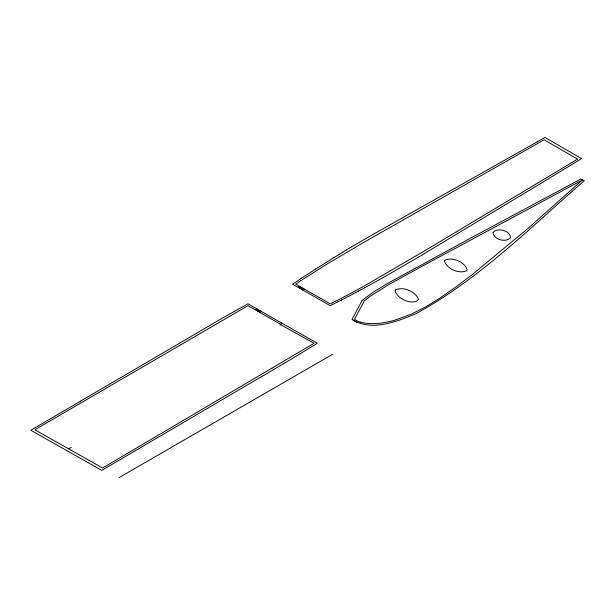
<?xml version="1.0" encoding="UTF-8"?>
<svg xmlns="http://www.w3.org/2000/svg" width="615" height="615" viewBox="0 0 615 615"><rect width="100%" height="100%" fill="white"/><g stroke="black" fill="none" stroke-linecap="round" stroke-linejoin="round"><path stroke-width="0.92" d="M360.059 322.006L357.907 321.222A11.378 6.565 0 0 1 356.523 320.561L356.446 320.515A14.683 8.479 0 0 1 354.548 319.177L364.272 300.95L369.684 296.661A65.467 37.799 0 0 1 370.691 295.93L388.857 284.568L422.444 266.026L582.482 179.964L527.816 228.565L472.489 274.351L455.792 287.028L440.163 297.944L426.003 306.677L412.642 313.519A44.188 25.515 0 0 1 411.066 314.227L394.376 320.33A24.023 13.868 0 0 1 392.939 320.723L391.517 321.084A30.435 17.574 0 0 1 390.118 321.422L388.742 321.737A34.394 19.857 0 0 1 387.389 322.022L382.622 322.852A35.301 20.38 0 0 1 381.385 323.021L379.778 323.213A28.621 16.52 0 0 1 378.617 323.329L376.741 323.475A23.086 13.33 0 0 1 375.665 323.528L373.943 323.598A18.396 10.624 0 0 1 372.959 323.613L370.807 323.582A16.605 9.586 0 0 1 369.946 323.552L368.085 323.436A17.674 10.201 0 0 1 366.648 323.298L364.979 323.083A19.434 11.216 0 0 1 363.104 322.76L360.159 322.037M38.022 426.034L30.758 430.246L101.783 470.398L291.748 358.899L317.355 343.262L280.963 322.637M537.402 141.727L374.235 233.731M300.581 280.847L295.715 284.115L330.324 303.887L341.748 298.098M300.666 280.786L326.042 264.658L362.681 243.017L544.137 139.782L577.608 159.108L426.556 249.705L364.18 286.021M299.551 279.518L292.602 284.192L330.224 305.678L337.474 302.042M299.728 279.402L300.574 278.833M300.958 278.58L301.604 278.149M301.842 277.995L315.718 269.009M315.718 269.001L334.022 257.585M280.686 324.712L314.111 343.27L102.644 467.992L34.824 429.777L247.991 305.67L281.017 324.512L279.971 325.104M537.495 185.361L563.64 169.502M537.502 185.361L419.914 256.286L381.731 278.395M563.64 169.502L581.606 158.616L544.975 137.468L537.41 141.727M334.014 257.577L339.011 254.51M338.996 254.502L339.472 254.218M340.41 253.626L342.332 252.458M339.465 254.21L340.418 253.634M342.324 252.45L342.816 252.158M342.809 252.15L346.276 250.021M346.26 250.013L351.465 246.892M71.332 447.32L68.642 448.896M351.465 246.892L374.235 233.731M80.696 401.049L223.429 317.525L247.945 303.795L282.623 323.575M80.703 401.049L38.015 426.034M119.164 477.532L332.892 354.132M381.723 278.395L366.748 286.621M366.74 286.613L364.726 287.72M363.942 288.143L364.718 287.712M363.388 286.459L348.459 294.593M361.266 289.588L363.158 288.566M361.266 289.588L358.384 291.141M358.384 291.141L350.035 295.577M346.414 295.669L347.929 294.869M347.975 296.661L349.497 295.861M344.339 296.761L345.93 295.923M345.884 297.745L347.483 296.914M342.301 297.814L343.908 296.983M343.839 298.798L345.446 297.968M343.093 299.182L341.164 300.166M341.463 300.02L338.619 301.458M338.196 301.673L337.72 301.911M357.261 322.56L352.772 320M257.262 310.421C258.731 311.728 258.953 308.807 257.262 310.421M299.866 287.997C301.335 289.311 301.619 286.367 299.866 287.997M258.93 310.76C259.369 311.682 257.316 311.467 259.545 311.351C259.069 310.506 261.129 310.713 258.93 310.76M301.535 288.335C302.05 289.327 299.882 289.004 302.15 288.927C301.673 288.074 303.741 288.289 301.535 288.335M493.145 232.355C493.099 239.581 505.914 242.91 510.465 237.828C510.512 230.61 497.689 227.281 493.145 232.355M257.039 310.306C258.577 312.397 259.684 308.392 257.039 310.306M299.643 287.882C301.189 289.973 302.296 285.967 299.643 287.882M444.837 260.276L444.461 261.167C447.005 269.101 459.336 274.305 466.808 270.654L467.192 269.762C464.648 261.829 452.317 256.632 444.837 260.276M395.491 289.957L395.084 290.88C396.975 298.644 412.511 305.855 418.531 299.69C415.986 291.456 403.179 286.144 395.491 289.957M362.174 300.397L352.057 319.3C370.93 332.015 396.852 321.568 415.655 313.811C478.885 279.502 530.33 227.596 584.25 180.764L580.891 179.026L470.806 238.013L387.711 283.377L372.905 292.379L362.174 300.397M256.855 309.114C254.733 311.843 259.845 308.107 256.593 310.022C258.523 307.385 253.418 311.152 256.855 309.114M299.459 286.69C297.337 289.419 302.457 285.683 299.197 287.597C301.127 284.968 296.023 288.735 299.459 286.69M260.583 311.044L259.184 311.851L260.06 312.358L259.538 311.867L260.691 311.936L260.214 311.467L260.599 311.252L261.452 311.551L260.583 311.044M303.187 288.627L301.788 289.427L302.665 289.934L302.142 289.442L303.303 289.511L302.826 289.05L303.21 288.827L304.064 289.127L303.187 288.627"/></g></svg>
